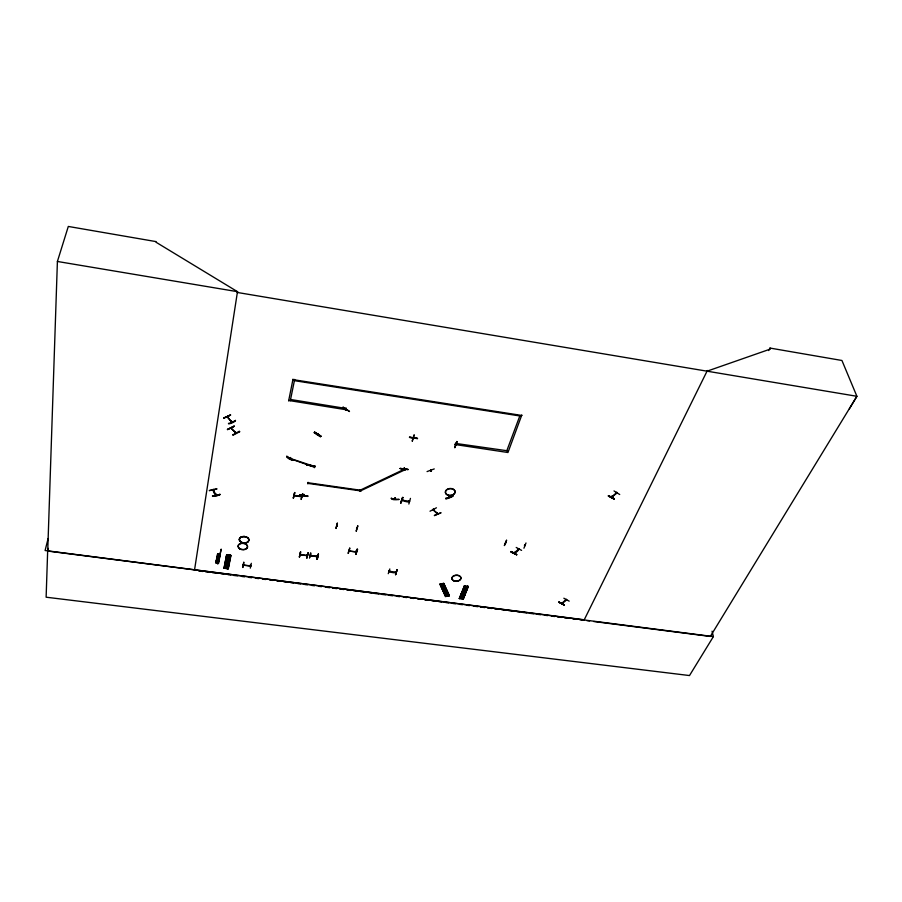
<?xml version="1.0" encoding="UTF-8"?>
<svg xmlns="http://www.w3.org/2000/svg" width="902" height="902" viewBox="0 0 902 902"><rect width="100%" height="100%" fill="white"/><g stroke="black" fill="none" stroke-linecap="round" stroke-linejoin="round"><path stroke-width="1.35" d="M405.302 469.638L361.048 490.632M307.841 483.382L359.898 490.789M359.898 491.252L360.191 489.718M355.839 554.144L357.575 549.453L355.783 554.121M355.771 551.212L355.659 551.945L356.515 551.855M355.862 551.167L355.794 551.731M357.868 526.035L356.222 530.917M356.561 528.11L356.651 528.448M356.515 551.314L356.29 552.058L356.38 551.235M356.651 527.907L356.91 528.482M356.91 527.952L356.572 528.707M357.192 549.126L355.884 554.403M394.929 498.287L395.245 498.986L395.144 497.87M431.235 471.058L430.942 470.066M349.288 550.288L349.198 551.111L349.119 550.321M349.807 550.355L349.796 551.178L349.739 550.615M349.784 548.134L348.409 553.129M403.916 468.409L403.713 469.773M403.972 468.995L404.479 468.51L403.927 468.939M404.197 469.39L404.31 468.465M349.435 411.346L343.076 407.118M345.827 409.237L345.94 410.083M288.674 400.465L345.816 409.7L346.12 408.031M346.368 409.609L345.545 409.609M337.123 525.235L337.021 526.069L336.762 525.246M336.852 525.201L337.032 526.035M524.863 545.067L524.806 545.89L524.558 545.079M337.224 523.205L336.04 528.155M849.368 408.82L856.9 396.294L237.35 292.473L237.474 291.673L156.091 242.266L156.226 241.635L68.304 226.447L57.401 261.467L47.727 551.066L584.248 619.787M318.372 553.952L316.963 558.89M304.109 495.097L303.816 494.995M317.56 556.038L317.605 556.838L316.827 556.308M317.053 555.959L316.884 556.714M317.707 556.106L310.311 555.542L317.459 556.85M314.099 432.644L320.413 436.782L320.729 436.218M320.909 436.049L314.572 431.979M310.491 465.635L310.75 466.176M317.267 434.516L318.045 433.524M318.259 433.67L317.312 434.854M309.533 557.819L310.536 553.106M309.589 557.808L310.908 553.084M289.779 458.532L314.426 467.225M310.311 555.023L310.254 555.767L311.077 555.643M310.378 555.812L310.48 554.989M314.674 466.233L306.703 465.037L314.742 465.894M310.919 555.316L310.964 555.891L310.998 555.068M314.403 467.687L315.08 466.21M307.514 554.989L307.278 555.733L307.368 554.922M308.089 552.825L306.872 557.786M306.928 557.819L308.134 553.095M307.819 483.844L308.101 482.299M307.729 495.818L307.638 496.427L299.847 495.232M300.242 553.975L300.016 554.753L300.693 554.302M303.997 494.984L303.951 495.581L304.109 494.488M300.67 554.843L300.761 554.042M301.663 496.585L301.775 496.089M301.854 496.1L294.041 495.435M302.576 493.744L301.088 499.449L302.925 494.048M300.637 551.832L299.453 556.805M300.152 554.764L300.073 554.008M303.839 494.454L303.67 495.457M299.938 494.679L299.847 495.299M300.986 496.123L301.674 496.867L301.708 496.021M301.167 495.942L300.964 496.506M293.353 497.938L294.728 492.492M294.075 494.894L294.751 495.514M294.221 495.401L294.255 494.86M294.864 495.75L294.909 495.57M286.859 456.153C285.179 457.765 293.421 461.035 293.173 460.088M290.489 457.483L289.745 458.994M290.106 458.498L290.703 457.618M294.402 380.667L521.356 416.194M294.661 379.404L290.309 400.713M290.557 399.485L346.109 408.493M288.64 400.916L293.003 379.144M408.008 469.378L400.184 468.499M407.997 469.446L400.15 468.375M398.932 499.223C399.372 499.742 390.408 500.486 391.288 498.096M251.32 563.299L250.294 568.159M250.158 565.261L250.046 566.073L249.978 565.453M243.371 564.438L243.348 565.204L250.655 566.095L250.666 565.328M250.733 565.385L250.643 566.14M243.799 562.296L242.852 567.2M243.529 564.404L243.427 565.216L244.047 564.472M394.941 498.829L395.042 497.915M235.456 432.813L235.659 432.193M234.204 426.353L227.338 429.487L234.204 426.037M218.667 563.175L215.781 562.78L217.664 553.727L220.359 554.245L218.498 562.871M218.679 561.969L216.176 561.63M218.791 561.371L216.288 561.033M218.96 560.469L216.457 560.119M219.107 559.668L216.604 559.319M235.467 420.321C236.392 421.381 228.375 424.921 228.51 423.399M219.276 558.755L216.773 558.417M232.817 434.584L233.066 435.181L239.639 431.754M231.588 421.121L231.34 421.696M212.5 495.829C212.184 497.25 220.595 495.277 219.862 494.149M413.668 438.101L413.116 438.259M227.665 416.983L227.383 416.656M227.586 429.668L234.137 426.24M215.781 494.251L216.018 495.333L216.029 494.195M215.984 494.296C216.469 497.656 211.97 490.293 213.436 489.47M209.354 490.677L216.807 488.783M216.356 494.6L216.288 495.142M223.685 418.156L230.664 415.067L223.719 417.942M213.03 489.436L213.357 490.181M213.571 490.384L213.289 489.369M213.56 490.519L213.639 489.842M209.411 490.474L216.796 489.098M194.471 570.402L237.474 291.673M237.474 292.496L237.598 291.696L57.401 261.467M614.003 499.144C603.19 492.582 609.853 497.69 614.228 498.648M559.003 602.243L564.336 605.016L558.981 602.017M564.291 604.96L558.969 602.311M218.34 553.963L216.593 562.904C221.531 535.393 212.534 581.035 217.81 553.907M216.108 562.837L218.16 553.794M218.284 563.141C226.83 522.078 213.064 587.676 219.513 554.155M217.968 563.017L219.693 554.008M219.874 554.189L217.788 563.062M242.83 567.505L243.754 562.318M224.034 568.215L226.616 554.877L230.968 555.485L228.307 568.812L224.068 568.237L226.673 554.91M227.124 554.955L224.553 568.294L226.887 554.809L227.947 555.057L225.274 568.395L227.924 555.068M224.339 568.023L224.835 568.328L227.372 555.001M225.049 568.215L227.699 554.91M229.649 555.305L227.033 568.643L229.965 555.125L227.033 568.643L228.229 568.801M227.281 568.542L229.965 555.125M227.507 568.7L230.235 555.384M228.003 568.643L230.698 555.226L228.048 568.542M516.699 554.764L511.062 551.494L516.688 554.527M511.039 551.787L516.745 554.775L510.814 552.013M300.58 551.855L299.385 557.03M299.43 557.12L300.513 552.092M306.86 558.101L308.134 552.858M48.392 548.393L47.648 551.37L46.126 597.203L689.5 675.553L713.381 636.609L712.061 631.186M48.122 538.517L45.1 550.524L713.381 636.609M294.706 492.796L293.33 498.242L294.604 492.74M336.029 528.471L337.393 523.183M348.025 553.354L349.728 548.157M349.209 551.077L356.437 551.844M349.108 550.863L349.728 551.145M356.211 531.222L357.711 525.776M355.783 554.426L357.248 549.16M316.952 559.195L318.417 553.986L317.357 559.217M318.462 554.234L317.019 559.15M230.844 428.202L236.121 433.095L231.025 427.999M402.822 497.6L400.736 502.955L402.811 497.295M402.427 497.509L400.747 502.921M401.108 502.921L402.709 497.554M315.057 466.672L289.869 458.329L290.455 457.866L290.196 458.453M412.27 441.157L414.108 435.023M414.131 438.271L413.398 438.169M408.843 501.399L408.967 500.61M417.468 438.631L409.474 437.38L417.468 438.304M410.455 498.389L408.843 504.049M388.255 573.683L389.822 568.948M389.754 571.541L389.112 571.259L396.305 572.229M396.237 572.218L395.471 572.319L395.662 571.552M397.105 569.624L395.617 574.687M397.049 569.59L395.516 574.721L397.117 569.861M320.661 436.523L314.336 432.396L320.706 436.523M521.807 414.999L507.961 452.511L455.679 444.618L456.029 443.017M345.522 409.959L346.312 409.666L345.816 410.083M293.082 460.415L286.802 456.412L293.127 460.347M455.048 444.754L455.848 444.607L455.059 444.483M456.818 441.766L454.811 447.64L456.807 441.461M456.931 441.743L454.912 447.618M518.21 549.566L518.481 548.664M232.073 422.113L231.679 421.606M459.298 598.533L464.507 585.872M459.479 598.421L464.462 585.759L468.262 586.514L463.188 599.075L468.217 586.526M464.947 586.074L459.952 598.635L465.443 586.108L464.293 585.973M465.15 585.86L460.121 598.522L459.219 598.511M465.398 586.131L460.392 598.691M433.355 509.111C432.791 510.126 435.587 511.671 437.684 513.351M462.095 598.928L467.337 586.277M462.275 598.815L467.292 586.165L468.014 586.368M462.546 598.984L467.586 586.413L462.771 599.018M463.233 599.063L467.8 586.469M462.985 598.928L467.98 586.356M437.402 513.588L437.707 513.892M506.552 540.287L504.365 545.575L506.574 540.264M505.718 542.959L505.909 542.463M524.513 545.789L524.614 545.034M523.938 548.224L525.99 542.97M566.219 599.379L561.585 603.585L562.194 602.795M584.011 620.26L707.382 370.474M395.302 498.919L395.403 497.904M768.696 350.551L770.015 348.071L841.938 360.484L856.9 396.294L710.325 636.44L593.73 621.512M430.57 470.618L430.919 471.126L430.795 469.987M404.051 469.863L404.175 468.769M448.97 496.19L449.106 496.754M448.745 496.844L448.722 496.28M433.14 509.833L433.129 509.224M518.65 548.608C519.98 549.983 513.621 554.662 514.016 552.768M216.243 495.221L213.255 489.978M611.455 497.171L616.889 492.402M612.086 497.002L611.703 496.303M616.269 493.214L616.427 492.819M616.145 492.661L616.427 493.439L616.686 492.289M562.25 603.382L562.014 602.694M565.96 600.18L566.039 599.785M518.864 549.363L518.842 548.72M446.591 596.267L445.836 596.447L440.063 584.079L443.852 583.459L449.331 595.692L445.374 596.538L440.063 584.079L445.904 596.436L440.041 584.192L441.033 584.079L446.569 596.278L440.751 583.921M443.356 583.605L449.297 595.692M448.689 595.827L443.085 583.65L443.558 583.312L449.14 595.613M442.882 583.459L448.215 595.951L442.623 583.741L443.175 583.617M611.432 497.149L611.331 496.619M611.646 496.799L611.68 497.374L611.736 496.325M565.937 600.225L566.614 599.965L562.273 603.393M249.933 565.836L250.767 565.937M516.215 547.458L521.593 550.389M402.021 500.215L402.179 499.652M455.747 444.833L454.946 444.088M611.567 497.385L616.934 493.011M619.708 494.51L614.014 490.936M566.422 599.853L565.836 599.886M462.016 598.894L462.703 599.007M514.151 553.276L514.151 552.306M224.745 568.305L225.331 568.373M518.549 549.205L513.824 553.242L513.813 552.588M518.447 549.668L518.346 549.126M243.393 564.979L250.688 565.926M611.68 497.374L611.522 496.81M446.095 596.402L440.48 584.203M446.343 596.211L440.717 584.045M442.679 583.752L448.711 595.805M300.208 554.55L307.402 555.519M401.942 499.866C401.83 500.644 410.489 503.575 409.497 500.689M356.358 552.024L349.142 551.043M430.028 511.22L436.433 507.792M434.426 515.662L441.055 512.719L434.414 515.346M308.067 482.762L360.18 490.181L404.479 469.164L404.412 468.003M230.461 414.841L223.719 418.257M231.825 422.215L227.383 416.713M228.477 423.703L235.478 420.625M349.48 411.56L343.11 407.309M314.606 432.193L320.977 436.264M445.723 498.58C461.384 491.613 446.479 500.621 445.667 498.242M445.847 498.761L452.939 496.247L452.736 495.672M707.033 371.184L770.364 349.063L770.015 348.071M212.455 496.134L219.862 494.465M212.624 496.393L219.998 494.747M440.638 585.33L444.134 584.564M443.074 590.663L446.546 589.885M443.637 591.892L447.11 591.126M444.134 592.986L447.606 592.219M444.697 594.215L448.17 593.448M445.069 595.038L448.542 594.271M224.361 568.136L226.966 554.809M514.275 552.825L514.32 552.407M307.278 555.711L300.095 554.753M396.102 572.398L396.17 571.62M402.179 500.215L409.655 501.298M198.665 570.932L202.849 571.473M205.645 571.834L209.839 572.364M212.624 572.725L216.818 573.255M221.001 573.796L223.797 574.157M227.98 574.687L230.777 575.048M233.573 575.408L237.756 575.938M241.95 576.479L244.735 576.829M248.929 577.37L251.714 577.731M255.909 578.261L258.705 578.622M262.888 579.163L265.684 579.512M269.867 580.054L272.663 580.414M276.846 580.944L279.643 581.305M283.837 581.835L286.622 582.196M290.816 582.737L293.601 583.087M297.795 583.628L300.58 583.989M304.775 584.519L307.571 584.879M311.754 585.409L314.55 585.77M318.733 586.311L321.529 586.661M325.712 587.202L329.906 587.732M332.703 588.093L336.886 588.634M339.682 588.983L343.865 589.525M346.661 589.885L350.844 590.415M353.64 590.776L357.823 591.306M360.62 591.667L364.814 592.208M368.997 592.738L371.793 593.099M374.578 593.46L378.772 593.99M381.569 594.35L385.752 594.88M388.548 595.241L392.731 595.782M396.925 596.312L399.71 596.673M403.904 597.214L406.701 597.564M410.884 598.105L413.68 598.466M417.863 598.996L420.659 599.356M424.842 599.886L427.638 600.247M431.821 600.788L434.617 601.138M438.812 601.679L441.597 602.04M445.791 602.57L448.576 602.931M452.77 603.461L455.566 603.821M459.749 604.363L462.546 604.712M466.729 605.253L469.525 605.614M473.708 606.144L477.902 606.685M480.687 607.035L484.881 607.576M487.678 607.937L491.861 608.467M494.657 608.827L498.84 609.357M501.636 609.718L505.819 610.259M508.615 610.609L512.81 611.15M516.993 611.691L519.789 612.041M522.574 612.402L526.768 612.943M529.564 613.292L533.747 613.834M536.543 614.183L540.726 614.724M544.921 615.265L547.706 615.615M551.9 616.156L554.685 616.517M557.481 616.867L561.675 617.408M564.46 617.769L568.655 618.298M572.838 618.84L575.634 619.189M579.817 619.73L582.613 620.091M586.785 620.621L589.558 620.971M389.078 570.74C388.176 572.308 397.038 573.773 396.091 571.868M459.479 598.33L462.952 598.804M224.598 566.682L228.319 567.189M217.495 554.64L220.009 554.989M226.673 556.072L230.427 556.59M461.768 592.546L465.263 593.031M461.26 593.82L464.755 594.305M225.523 561.901L229.266 562.408M460.821 594.948L464.305 595.433M225.263 563.243L229.007 563.761M460.313 596.222L463.797 596.696M225.038 564.449L228.77 564.956M459.975 597.068L463.459 597.541M224.767 565.791L228.499 566.298M463.955 587.067L467.462 587.552M391.265 498.445L398.932 499.528M306.725 464.925L314.697 466.108M456.062 443.48L508.333 450.921M400.15 468.578L408.02 469.683M449.072 496.765L449.275 496.574M292.97 379.607L521.863 415.461M417.491 438.507L409.485 437.064M413.296 438.395L414.153 437.932M301.696 496.822L294.063 495.683M389.123 571.473L389.247 570.707M402.055 500.441L402.01 499.685M306.759 555.643L306.759 554.899L306.612 555.598L307.481 555.531M505.616 543.218L505.571 542.463M564.088 605.163L559.003 601.995M563.851 598.218L569.185 601.16M614.285 498.953L608.602 495.66L614.194 498.705M437.391 514.05L437.65 513.362M433.208 509.81L437.459 514.072L437.267 513.035M239.639 431.787L239.391 431.201L232.829 434.854M360.18 490.181L361.048 491.094M404.479 469.164L405.314 470.1M227.135 416.825L231.78 422.159M395.55 572.319L395.504 571.733M443.299 583.594L448.858 595.794M612.018 496.404L612.12 497.025M566.535 599.413L566.557 600.056M565.858 599.627L566.073 600.36M561.912 602.705L561.946 603.652L561.574 602.964M519.811 415.946L506.823 450.696M518.143 548.946L518.165 549.6M434.257 468.916L427.063 471.588M433.817 509.472L433.862 510.137M433.512 509.168L433.648 510.25M431.145 470.427L431.201 471.092M430.547 470.077L430.547 470.213M414.153 435.001L412.259 440.954M408.798 500.802L408.82 501.377M404.141 467.969L404.096 468.555M403.792 468.837L403.724 469.897M402.856 499.956L402.709 500.565L402.709 499.719M389.743 570.774L389.811 571.575L389.675 571.022M307.706 496.089L299.915 494.95L307.695 496.168M464.677 586.018L459.716 598.59L464.71 586.029M241.184 542.249A4.803 3.236 4.9 0 0 248.851 540.445A4.803 3.236 4.9 0 0 242.255 536.724A4.803 3.236 4.9 0 0 241.184 542.249A4.769 3.213 4.9 0 0 248.817 540.354A4.769 3.213 4.9 0 0 242.277 536.656A4.769 3.213 4.9 0 0 241.206 542.136A4.769 3.213 4.9 0 0 248.828 540.343A4.769 3.213 4.9 0 0 242.277 536.645A4.769 3.213 4.9 0 0 241.217 542.136M447.482 495.063A4.882 3.461 -3.4 0 0 455.115 492.255A4.882 3.461 -3.4 0 0 448.159 489.064A4.882 3.461 -3.4 0 0 447.482 495.063M447.482 494.826A4.871 3.45 -3.4 0 0 455.093 492.03A4.871 3.45 -3.4 0 0 448.147 488.839A4.871 3.45 -3.4 0 0 447.482 494.826M454.202 581.046A4.555 3.01 -3.3 0 0 460.956 578.148A4.555 3.01 -3.3 0 0 454.078 575.837A4.555 3.01 -3.3 0 0 454.202 581.046M454.191 580.809A4.544 2.999 -3.3 0 0 460.933 577.911A4.544 2.999 -3.3 0 0 454.067 575.611A4.544 2.999 -3.3 0 0 454.191 580.809M239.943 548.98A4.747 3.18 4.9 0 0 247.52 547.21A4.747 3.18 4.9 0 0 240.992 543.545A4.747 3.18 4.9 0 0 239.943 548.98M239.977 548.743A4.736 3.18 4.9 0 0 247.531 546.973A4.736 3.18 4.9 0 0 241.026 543.32A4.736 3.18 4.9 0 0 239.977 548.743"/></g></svg>
